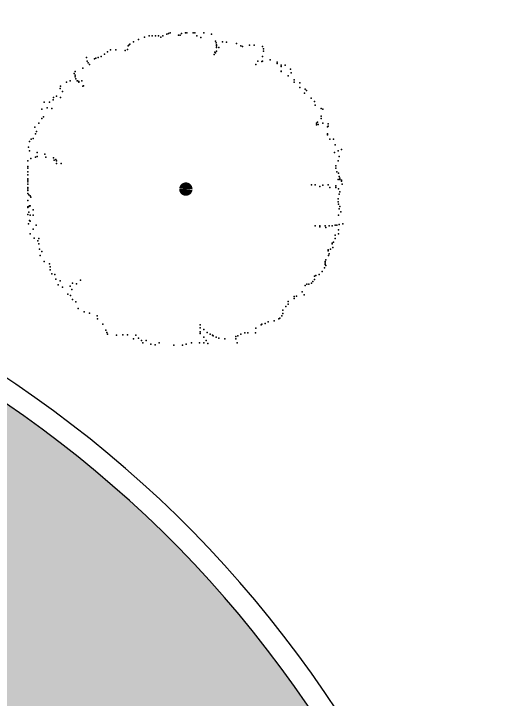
# Model space of a CAD drawing. Header units: metres. Extents: x 7 to 327053, y 40 to 7393807.
# Drawn here: x 326096.576 to 326098.893, y 7392870.105 to 7392873.385 of the extents above; entities that cross this region are included whole.
import ezdxf

# ---------------------------------------------------------------- set-up
doc = ezdxf.new("R2010")
doc.units = ezdxf.units.M
doc.layers.get('0').update_dxf_attribs({"lineweight": 18})
for name, color, linetype in [('Alvenaria', 6, 'Continuous'), ('Piscina', 141, 'Continuous'), ('VEGET', 64, 'Continuous')]:
    doc.layers.add(name, color=color, linetype=linetype)
doc.layers.add('linagrossa', color=7, linetype='Continuous', lineweight=25)

# ---------------------------------------------------------------- blocks, each defined once
blk = doc.blocks.new('A$C0D2935C8')
at = {"const_width": 0.256}
blk.add_lwpolyline([(5.917, 5.978, 1), (6.173, 5.978, 1)], format="xyb", close=True, dxfattribs=at)
for p in [(4.643, 11.843), (4.755, 11.843), (4.89, 11.843), (5.002, 11.843), (5.159, 11.843), (5.316, 11.91), (5.383, 11.932), (5.45, 11.955), (5.764, 11.865), (5.832, 11.865), (5.876, 11.932), (6.033, 11.955), (6.078, 11.955), (6.325, 11.955), (6.392, 11.955), (6.46, 11.843), (6.729, 11.955), (7.02, 11.91), (7.02, 11.91), (4.037, 11.618), (4.239, 11.708), (4.463, 11.798), (5.091, 11.798), (6.616, 11.776), (7.177, 11.641), (7.2, 11.573), (7.447, 11.618), (7.603, 11.596), (7.985, 11.551), (3.162, 11.304), (3.162, 11.304), (3.364, 11.304), (3.813, 11.327), (3.835, 11.462), (3.858, 11.484), (3.903, 11.529), (7.222, 11.506), (7.222, 11.462), (7.222, 11.394), (7.312, 11.394), (8.142, 11.462), (8.209, 11.439), (8.478, 11.484), (8.658, 11.484), (8.972, 11.439), (9.017, 11.35), (2.803, 11.058), (2.938, 11.147), (3.05, 11.237), (3.723, 11.282), (7.133, 11.125), (7.133, 11.125), (7.155, 11.215), (7.177, 11.192), (7.222, 11.259), (8.972, 11.058), (9.017, 11.259), (9.017, 11.259), (2.243, 11.013), (2.265, 10.878), (2.31, 10.811), (2.557, 10.968), (2.602, 10.991), (2.691, 11.013), (8.792, 10.878), (8.949, 10.856), (8.972, 10.878), (9.263, 10.923), (9.532, 10.833), (9.532, 10.789), (2.108, 10.609), (2.355, 10.744), (8.725, 10.744), (9.69, 10.721), (9.69, 10.677), (9.69, 10.497), (9.846, 10.721), (10.048, 10.564), (1.772, 10.407), (1.816, 10.475), (1.816, 10.34), (1.816, 10.273), (9.69, 10.475), (9.959, 10.317), (10.071, 10.43), (1.48, 10.071), (1.615, 10.116), (1.839, 10.205), (1.884, 10.116), (1.906, 10.116), (1.951, 10.093), (1.951, 10.071), (2.063, 10.116), (10.183, 10.161), (10.183, 10.071), (10.407, 10.049), (1.233, 9.824), (1.256, 9.914), (1.323, 9.712), (2.108, 9.914), (2.131, 9.936), (10.407, 9.869), (10.609, 9.802), (10.654, 9.757), (0.987, 9.488), (1.099, 9.533), (1.256, 9.488), (10.587, 9.644), (10.833, 9.465), (0.628, 9.308), (0.83, 9.308), (0.964, 9.398), (10.968, 9.33), (10.99, 9.196), (0.538, 9.039), (0.74, 9.084), (0.919, 9.062), (11.215, 9.062), (11.282, 9.039), (0.538, 8.68), (0.605, 8.748), (11.215, 8.77), (11.215, 8.68), (0.426, 8.501), (11.035, 8.501), (11.035, 8.434), (11.08, 8.546), (11.102, 8.456), (11.282, 8.501), (11.484, 8.478), (0.269, 8.344), (0.336, 8.187), (11.461, 8.366), (11.484, 8.389), (0.134, 7.895), (0.202, 7.918), (0.291, 8.097), (11.461, 8.097), (11.461, 8.052), (11.551, 7.895), (11.686, 7.895), (0.067, 7.806), (11.753, 7.671), (11.753, 7.671), (0.022, 7.581), (0.067, 7.447), (0.359, 7.379), (11.73, 7.379), (11.865, 7.447), (12, 7.492), (0.112, 7.155), (0.291, 7.2), (0.359, 7.222), (0.65, 7.312), (0.695, 7.2), (0.987, 7.178), (1.009, 7.087), (1.076, 7.11), (11.91, 7.222), (0, 7.065), (0, 6.841), (1.099, 7.065), (1.099, 6.953), (1.278, 6.953), (11.775, 6.863), (11.865, 7.065), (0, 6.774), (0, 6.639), (11.775, 6.774), (11.82, 6.639), (11.888, 6.594), (0, 6.527), (0, 6.37), (0, 6.325), (11.865, 6.347), (11.91, 6.46), (11.933, 6.392), (11.933, 6.347), (12, 6.325), (0, 6.258), (0, 6.168), (10.856, 6.146), (10.99, 6.146), (11.17, 6.078), (11.17, 6.078), (11.282, 6.123), (11.484, 6.146), (11.775, 6.101), (12, 6.28), (12.022, 6.168), (0, 6.033), (0, 5.989), (0, 5.921), (0, 5.809), (11.551, 6.033), (11.775, 6.033), (11.888, 5.989), (11.888, 5.989), (11.91, 5.786), (11.933, 5.877), (0, 5.54), (0.045, 5.764), (0.09, 5.719), (0.112, 5.675), (11.865, 5.607), (0, 5.293), (0, 5.271), (0.045, 5.316), (0.067, 5.338), (0.09, 5.338), (11.865, 5.495), (11.865, 5.495), (11.888, 5.405), (11.933, 5.316), (0, 5.002), (0.045, 5.091), (0.202, 5.181), (11.91, 5.226), (11.977, 5.114), (0.067, 4.777), (0.09, 4.979), (0.09, 4.755), (0.202, 4.979), (11.888, 4.979), (0.022, 4.643), (0.314, 4.598), (10.99, 4.576), (10.99, 4.576), (11.17, 4.576), (11.17, 4.531), (11.17, 4.531), (11.372, 4.576), (11.394, 4.508), (11.529, 4.576), (11.641, 4.576), (11.753, 4.598), (11.82, 4.598), (11.91, 4.62), (12.045, 4.643), (0.09, 4.262), (0.202, 4.441), (11.753, 4.217), (11.888, 4.418), (11.888, 4.262), (0.246, 4.104), (0.381, 3.992), (0.426, 4.082), (11.686, 3.948), (11.753, 4.082), (0.426, 3.88), (0.448, 3.678), (11.574, 3.678), (11.641, 3.903), (11.641, 3.88), (11.663, 3.746), (0.471, 3.431), (0.538, 3.589), (11.484, 3.656), (11.484, 3.611), (11.506, 3.431), (11.529, 3.499), (0.628, 3.208), (11.372, 3.208), (11.372, 3.162), (11.394, 3.275), (0.83, 3.117), (0.852, 3.005), (0.852, 2.893), (11.349, 2.961), (11.372, 3.14), (11.372, 3.095), (11.394, 3.05), (11.394, 3.05), (0.919, 2.736), (1.032, 2.714), (10.968, 2.647), (11.013, 2.669), (11.147, 2.714), (11.26, 2.826), (1.076, 2.534), (1.233, 2.467), (1.705, 2.377), (2.019, 2.489), (10.856, 2.377), (10.901, 2.445), (10.968, 2.512), (1.166, 2.31), (1.323, 2.22), (1.615, 2.265), (1.682, 2.131), (1.861, 2.355), (1.861, 2.355), (10.609, 2.288), (10.676, 2.333), (10.744, 2.333), (1.525, 1.951), (1.637, 1.907), (10.183, 1.861), (10.273, 1.884), (10.497, 2.041), (10.564, 1.929), (1.705, 1.749), (1.839, 1.66), (9.959, 1.682), (9.959, 1.682), (9.959, 1.682), (10.183, 1.794), (1.929, 1.413), (9.757, 1.346), (9.869, 1.48), (9.959, 1.57), (2.153, 1.279), (2.355, 1.233), (2.647, 1.121), (9.712, 1.121), (9.757, 1.211), (2.669, 1.009), (2.871, 0.807), (8.949, 0.807), (9.084, 0.83), (9.196, 0.897), (9.42, 0.942), (9.6, 1.009), (9.645, 1.032), (2.983, 0.583), (6.594, 0.785), (6.594, 0.673), (6.729, 0.606), (8.725, 0.65), (8.927, 0.785), (3.028, 0.493), (3.05, 0.426), (3.387, 0.381), (3.633, 0.404), (3.813, 0.404), (4.127, 0.381), (4.239, 0.269), (6.594, 0.516), (6.594, 0.448), (6.729, 0.314), (6.863, 0.493), (6.975, 0.426), (7.065, 0.381), (7.065, 0.381), (7.088, 0.359), (7.2, 0.314), (7.312, 0.269), (7.962, 0.336), (8.03, 0.359), (8.142, 0.426), (8.299, 0.471), (8.411, 0.471), (8.703, 0.471), (4.037, 0.246), (4.351, 0.179), (4.396, 0.09), (4.531, 0.179), (4.71, 0.045), (4.867, 0.022), (5.024, 0.09), (5.024, 0.09), (5.585, 0), (5.921, 0), (6.056, 0.045), (6.258, 0.09), (6.572, 0.09), (6.729, 0.09), (6.819, 0.179), (6.886, 0.067), (7.536, 0.246), (7.962, 0.246), (8.007, 0.09)]:
    blk.add_point(p)

msp = doc.modelspace()

# ---------------------------------------------------------------- hatches: boundary and pattern name
at = {"layer": 'linagrossa'}
h = msp.add_hatch(dxfattribs=at)
h.set_pattern_fill('AR-B88', color=256, scale=0.003, angle=210)
h.set_pattern_definition([(210, (321476.64965, 7391586.4824), (0.3048, -0.52792909), []), (300, (321476.64965, 7391586.4824), (0.568764543, -0.375529086), [0.6096, -0.6096])])
edge = h.paths.add_edge_path()
edge.add_spline(control_points=[(326106.6874, 7392873.477), (326105.314, 7392874.8815), (326102.12, 7392876.9367), (326100.4098, 7392877.6151)], knot_values=[13.371398, 13.371398, 13.371398, 13.371398, 18.724777, 18.724777, 18.724777, 18.724777], degree=3, periodic=0)
edge.add_line((326100.4098, 7392877.6151), (326098.8579, 7392877.6258))
edge.add_spline(control_points=[(326098.8579, 7392877.6258), (326098.7219, 7392877.3623), (326098.8018, 7392876.8984), (326099.0507, 7392876.2777)], knot_values=[8.266113, 8.266113, 8.266113, 8.266113, 10.563496, 10.563496, 10.563496, 10.563496], degree=3, periodic=0)
edge.add_line((326099.0507, 7392876.2777), (326100.8418, 7392876.2777))
edge.add_line((326100.8418, 7392876.2777), (326100.8418, 7392876.0777))
edge.add_line((326100.8418, 7392876.0777), (326100.8418, 7392873.0532))
edge.add_spline(control_points=[(326100.8418, 7392873.0532), (326102.2362, 7392870.8781), (326104.1738, 7392868.1991), (326106.1113, 7392865.5201)], knot_values=[0, 0, 0, 0, 5.195535, 5.195535, 5.195535, 5.195535], degree=3, periodic=0)
edge.add_spline(control_points=[(326106.1113, 7392865.5201), (326106.0682, 7392866.2006), (326106.2307, 7392866.5735), (326106.6874, 7392866.5057)], knot_values=[6.434892, 6.434892, 6.434892, 6.434892, 9.214212, 9.214212, 9.214212, 9.214212], degree=3, periodic=0)
edge.add_line((326106.6874, 7392866.5057), (326106.6874, 7392868.1379))
edge.add_spline(control_points=[(326106.6874, 7392868.1379), (326106.0024, 7392869.0879), (326105.3321, 7392870.0232), (326103.8675, 7392872.1072), (326103.1033, 7392873.2274), (326102.4735, 7392874.214)], knot_values=[0.937984, 0.937984, 0.937984, 0.937984, 2.797819, 2.797819, 5.263032, 5.263032, 5.263032, 5.263032], degree=3, periodic=0)
edge.add_spline(control_points=[(326102.4735, 7392874.214), (326102.7234, 7392874.0521), (326102.972, 7392873.8856), (326103.6968, 7392873.3825), (326104.1527, 7392873.0415), (326104.5664, 7392872.7022), (326104.5995, 7392872.6748), (326104.632, 7392872.6476), (326104.7432, 7392872.5546), (326104.8469, 7392872.4649), (326104.9505, 7392872.3752), (326105.5294, 7392871.874), (326106.1084, 7392871.3728), (326106.6874, 7392870.8716)], knot_values=[15.961963, 15.961963, 15.961963, 15.961963, 16.565704, 16.565704, 17.773187, 17.773187, 17.880539, 17.880539, 17.880539, 18.24767, 18.24767, 18.24767, 20.298869, 20.298869, 20.298869, 20.298869], degree=3, periodic=0)
edge.add_line((326106.6874, 7392870.8716), (326106.6874, 7392873.477))
at = {"layer": 'Piscina'}
h = msp.add_hatch(color=256, dxfattribs=at)
h.dxf.hatch_style = 1
edge = h.paths.add_edge_path()
edge.add_arc((326093.4705, 7392867.0154), 5.4507, 14.476, 161.9101)
edge.add_line((326088.2892, 7392868.7079), (326088.8234, 7392868.7079))
edge.add_arc((326088.8234, 7392868.6565), 0.0513, -21.1855, 90, ccw=False)
edge.add_spline(control_points=[(326088.8708, 7392868.6368), (326088.7739, 7392868.4045), (326088.5685, 7392867.8894), (326088.574, 7392866.9744), (326088.4633, 7392865.8072), (326089.0171, 7392864.6986), (326089.5393, 7392863.3911), (326090.558, 7392862.3726), (326091.918, 7392861.3099), (326093.0436, 7392859.8757), (326093.6635, 7392858.1095), (326093.2332, 7392856.4944), (326092.4181, 7392855.1147), (326091.5824, 7392853.3406), (326091.5349, 7392852.1252), (326091.3425, 7392851.2366), (326091.3359, 7392851.1952)], knot_values=[0.074251, 0.074251, 0.074251, 0.074251, 0.801913, 1.682303, 2.721635, 4.168202, 5.191147, 6.827891, 8.269143, 10.246924, 12.096627, 13.478082, 14.955431, 16.838993, 18.927568, 19.032895, 19.032895, 19.032895, 19.032895], degree=3, periodic=0)
edge.add_line((326091.3359, 7392851.1952), (326098.7482, 7392851.1952))
edge.add_line((326098.7482, 7392851.1952), (326098.7482, 7392868.3779))

# ---------------------------------------------------------------- linework, layer by layer
at = {"layer": 'Alvenaria'}
for radius, end in [(5.5534, 162.2558), (5.4507, 161.9101)]:
    msp.add_arc((326093.4705, 7392867.0154), radius, 14.3408, end, dxfattribs=at)

# ---------------------------------------------------------------- block references
at = {"layer": 'VEGET', "xscale": 0.125, "yscale": 0.125, "zscale": 0.125}
msp.add_blockref('A$C0D2935C8', (326096.6434, 7392871.7986), dxfattribs=at)

doc.saveas('drawing.dxf')
